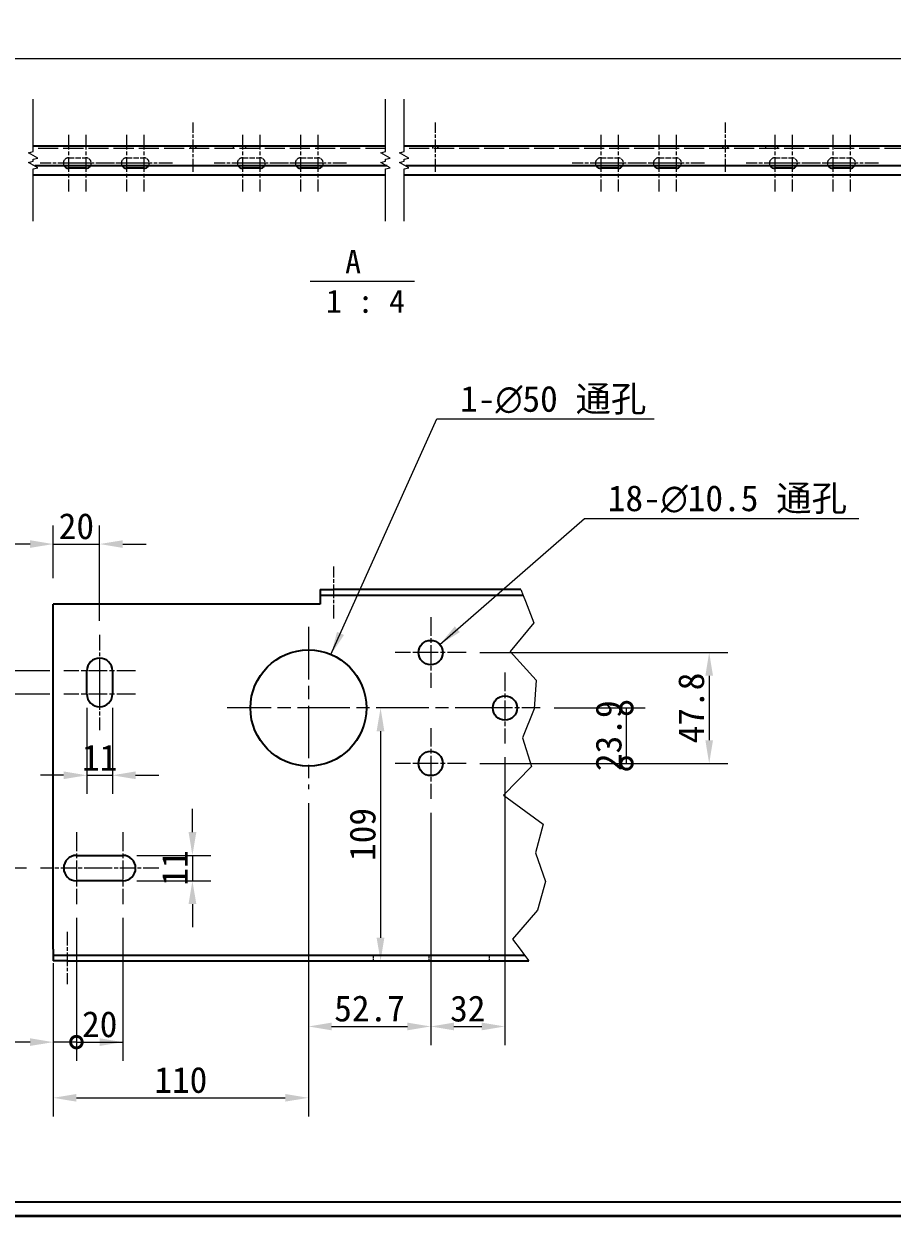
# Model space of a CAD drawing. Header units: millimetres. Extents: x 48 to 3316, y 44 to 2332.
# Drawn here: x 844 to 1593, y 44 to 1072 of the extents above; entities that cross this region are included whole.
import ezdxf

# ---------------------------------------------------------------- set-up
doc = ezdxf.new("R2010")
doc.units = ezdxf.units.MM
doc.header["$LTSCALE"] = 8
doc.linetypes.add('CHAIN', pattern=[0.3543, 0.2362, -0.0295, 0.0591, -0.0295])
doc.linetypes.add('DASHED', pattern=[0.2067, 0.1654, -0.0413])
for name, color, linetype, lineweight, true_color in [('中心标记 (ISO)', 1, 'CHAIN', 18, 0xff0000), ('中心线 (ISO)', 1, 'CHAIN', 18, 0xff0000), ('尺寸 (ISO)', 7, 'Continuous', 18, 0x008000), ('折线 (ISO)', 7, 'Continuous', 18, 0x008000), ('符号 (ISO)', 7, 'Continuous', 18, 0x008000), ('隐藏 (ISO)', 5, 'DASHED', 18, 0x0000ff)]:
    doc.layers.add(name, color=color, linetype=linetype, lineweight=lineweight, true_color=true_color)
doc.layers.add('可见 (ISO)', color=7, linetype='Continuous', lineweight=25)
doc.layers.add('图框 (ISO)', color=7, linetype='Continuous', lineweight=35)
doc.styles.add('HZ_33', font='simfang.ttf')
doc.styles.add('文本样式74', font='SimSun.ttf')
doc.styles.add('最新国标', font='simfang.ttf')
doc.dimstyles.new('默认 (GB)', dxfattribs={"dimscale": 8, "dimtxt": 2.8, "dimasz": 2.5, "dimexe": 2, "dimexo": 1.5, "dimgap": 0.5, "dimtad": 1, "dimtoh": 1, "dimdsep": 46, "dimtxsty": '最新国标', "dimcen": 0.09, "dimdle": 10, "dimclrd": 256, "dimclre": 256, "dimclrt": 256, "dimaunit": 1, "dimadec": 3, "dimazin": 2, "dimtfac": 0.535714, "dimtdec": 3, "dimtmove": 0, "dimatfit": 3, "dimfxl": 0, "dimtolj": 1, "dimlwd": -1, "dimlwe": -1, "dimarcsym": 0})
doc.dimstyles.new('默认 (GB)$7', dxfattribs={"dimscale": 8, "dimtxt": 2.8, "dimasz": 2.5, "dimexe": 2, "dimexo": 1.5, "dimgap": 0.5, "dimtad": 1, "dimtoh": 1, "dimdsep": 46, "dimtxsty": '最新国标', "dimcen": 0.09, "dimdle": 10, "dimclrd": 256, "dimclre": 256, "dimclrt": 256, "dimaunit": 1, "dimadec": 3, "dimazin": 2, "dimtfac": 0.535714, "dimtdec": 3, "dimtmove": 0, "dimatfit": 3, "dimfxl": 0, "dimtolj": 1, "dimlwd": -1, "dimlwe": -1, "dimarcsym": 0})

# ---------------------------------------------------------------- blocks, each defined once
blk = doc.blocks.new('图框 最新国标')
at = {"layer": '图框 (ISO)', "color": 7, "linetype": 'Continuous', "lineweight": 25}
for q in [(6, 7), (18, 7)]:
    blk.add_line((413, 7), q, dxfattribs=at)
at = {"layer": '图框 (ISO)'}
blk.add_line((414.5, 5.5), (6, 5.5), dxfattribs=at)
at = {"layer": '图框 (ISO)', "style": '文本样式74'}
blk.add_attdef('零件代号_001', (42.82, 287.25), '', height=2.5, rotation=180, dxfattribs=at)
blk = doc.blocks.new('*D21')
at = {"layer": 'Defpoints', "color": 0, "transparency": 16777216}
for p in [(3199, 1041.7), (411.4, 961.7), (3199, 961.7)]:
    blk.add_point(p, dxfattribs=at)
at = {"layer": '尺寸 (ISO)', "color": 116, "true_color": 0x00803f, "transparency": 16777216}
for p, q in [((411.4, 973.7), (411.4, 1057.7)), ((3199, 973.7), (3199, 1057.7)), ((431.4, 1041.7), (3179, 1041.7))]:
    blk.add_line(p, q, dxfattribs=at)
for points in [[(431.4, 1045), (431.4, 1038.3), (411.4, 1041.7)], [(3179, 1045), (3179, 1038.3), (3199, 1041.7)]]:
    blk.add_solid(points, dxfattribs=at)
at = {"layer": '尺寸 (ISO)', "transparency": 16777216, "insert": (1805.2, 1057), "char_height": 22.4, "attachment_point": 5, "style": '最新国标'}
blk.add_mtext('\\A1;2885', dxfattribs=at)
blk = doc.blocks.new('*D23')
at = {"layer": 'Defpoints', "color": 0, "transparency": 16777216}
for p in [(909.5, 623.3), (869.5, 582), (909.5, 545)]:
    blk.add_point(p, dxfattribs=at)
at = {"layer": '尺寸 (ISO)', "color": 116, "true_color": 0x00803f, "transparency": 16777216}
for p, q in [((869.5, 594), (869.5, 639.3)), ((909.5, 557), (909.5, 639.3)), ((849.5, 623.3), (829.5, 623.3)), ((869.5, 623.3), (909.5, 623.3)), ((929.5, 623.3), (949.5, 623.3))]:
    blk.add_line(p, q, dxfattribs=at)
for points in [[(849.5, 626.6), (849.5, 620), (869.5, 623.3)], [(929.5, 626.6), (929.5, 620), (909.5, 623.3)]]:
    blk.add_solid(points, dxfattribs=at)
at = {"layer": '尺寸 (ISO)', "transparency": 16777216, "insert": (889.5, 638.6), "char_height": 22.4, "attachment_point": 5, "style": '最新国标'}
blk.add_mtext('\\A1;20', dxfattribs=at)
blk = doc.blocks.new('_DotSmall')
at = {"color": 0, "linetype": 'ByBlock', "const_width": 0.5}
blk.add_lwpolyline([(-0.0625, 0, 1), (0.0625, 0, 1)], format="xyb", close=True, dxfattribs=at)
blk = doc.blocks.new('*D24')
at = {"layer": 'Defpoints', "color": 0, "transparency": 16777216}
for p in [(889.5, 313), (869.5, 274), (889.5, 194)]:
    blk.add_point(p, dxfattribs=at)
at = {"layer": '尺寸 (ISO)', "color": 116, "true_color": 0x00803f, "transparency": 16777216}
for p, q in [((889.5, 301), (889.5, 178)), ((869.5, 262), (869.5, 178)), ((849.5, 194), (782.1, 194)), ((889.5, 194), (869.5, 194)), ((889.5, 194), (929.5, 194))]:
    blk.add_line(p, q, dxfattribs=at)
blk.add_solid([(849.5, 197.3), (849.5, 190.7), (869.5, 194)], dxfattribs=at)
at = {"layer": '尺寸 (ISO)', "color": 116, "true_color": 0x00803f, "transparency": 16777216, "xscale": 20, "yscale": 20, "zscale": 20, "rotation": 180}
blk.add_blockref('_DotSmall', (889.5, 194), dxfattribs=at)
at = {"layer": '尺寸 (ISO)', "transparency": 16777216, "insert": (799.8, 209.3), "char_height": 22.4, "attachment_point": 5, "style": '最新国标'}
blk.add_mtext('\\A1;10', dxfattribs=at)
blk = doc.blocks.new('*D25')
at = {"layer": 'Defpoints', "color": 0, "transparency": 16777216}
for p in [(889.5, 313), (929.5, 313), (929.5, 194)]:
    blk.add_point(p, dxfattribs=at)
at = {"layer": '尺寸 (ISO)', "color": 116, "true_color": 0x00803f, "transparency": 16777216}
for p, q in [((889.5, 301), (889.5, 178)), ((929.5, 301), (929.5, 178)), ((889.5, 194), (909.5, 194))]:
    blk.add_line(p, q, dxfattribs=at)
blk.add_solid([(909.5, 197.3), (909.5, 190.7), (929.5, 194)], dxfattribs=at)
at = {"layer": '尺寸 (ISO)', "color": 116, "true_color": 0x00803f, "transparency": 16777216, "xscale": 20, "yscale": 20, "zscale": 20, "rotation": 180}
blk.add_blockref('_DotSmall', (889.5, 194), dxfattribs=at)
at = {"layer": '尺寸 (ISO)', "transparency": 16777216, "insert": (909.6, 209.3), "char_height": 22.4, "attachment_point": 5, "style": '最新国标'}
blk.add_mtext('\\A1;20', dxfattribs=at)
blk = doc.blocks.new('*D26')
at = {"layer": 'Defpoints', "color": 0, "transparency": 16777216}
for p in [(809.5, 494), (878.5, 494), (858.5, 344)]:
    blk.add_point(p, dxfattribs=at)
at = {"layer": '尺寸 (ISO)', "color": 116, "true_color": 0x00803f, "transparency": 16777216}
for p, q in [((866.5, 494), (793.5, 494)), ((809.5, 364), (809.5, 494)), ((846.5, 344), (793.5, 344))]:
    blk.add_line(p, q, dxfattribs=at)
blk.add_solid([(806.2, 364), (812.9, 364), (809.5, 344)], dxfattribs=at)
at = {"layer": '尺寸 (ISO)', "color": 116, "true_color": 0x00803f, "transparency": 16777216, "xscale": 20, "yscale": 20, "zscale": 20, "rotation": 90}
blk.add_blockref('_DotSmall', (809.5, 494), dxfattribs=at)
at = {"layer": '尺寸 (ISO)', "transparency": 16777216, "insert": (794.2, 418.9), "char_height": 22.4, "attachment_point": 5, "rotation": 90, "style": '最新国标'}
blk.add_mtext('\\A1;75', dxfattribs=at)
blk = doc.blocks.new('*D27')
at = {"layer": 'Defpoints', "color": 0, "transparency": 16777216}
for p in [(809.5, 514), (878.5, 514), (878.5, 494)]:
    blk.add_point(p, dxfattribs=at)
at = {"layer": '尺寸 (ISO)', "color": 116, "true_color": 0x00803f, "transparency": 16777216}
for p, q in [((866.5, 514), (793.5, 514)), ((809.5, 494), (809.5, 514)), ((866.5, 494), (793.5, 494))]:
    blk.add_line(p, q, dxfattribs=at)
at = {"layer": '尺寸 (ISO)', "color": 116, "true_color": 0x00803f, "transparency": 16777216, "xscale": 20, "yscale": 20, "zscale": 20}
for p, rotation in [((809.5, 514), 90), ((809.5, 494), 270)]:
    blk.add_blockref('_DotSmall', p, dxfattribs=dict(at, rotation=rotation))
at = {"layer": '尺寸 (ISO)', "transparency": 16777216, "insert": (794.2, 504), "char_height": 22.4, "attachment_point": 5, "rotation": 90, "style": '最新国标'}
blk.add_mtext('\\A1;10', dxfattribs=at)
blk = doc.blocks.new('*D28')
at = {"layer": 'Defpoints', "color": 0, "transparency": 16777216}
for p in [(1089.5, 482), (1050.3, 264), (1151.7, 264)]:
    blk.add_point(p, dxfattribs=at)
at = {"layer": '尺寸 (ISO)', "color": 116, "true_color": 0x00803f, "transparency": 16777216}
blk.add_line((1151.7, 462), (1151.7, 284), dxfattribs=at)
for points in [[(1148.3, 462), (1155, 462), (1151.7, 482)], [(1148.3, 284), (1155, 284), (1151.7, 264)]]:
    blk.add_solid(points, dxfattribs=at)
at = {"layer": '尺寸 (ISO)', "transparency": 16777216, "insert": (1136.3, 373), "char_height": 22.4, "attachment_point": 5, "rotation": 90, "style": '最新国标'}
blk.add_mtext('\\A1;109', dxfattribs=at)
blk = doc.blocks.new('*D29')
at = {"layer": 'Defpoints', "color": 0, "transparency": 16777216}
for p in [(1289.4, 482), (1363.8, 482), (1225.4, 434.2)]:
    blk.add_point(p, dxfattribs=at)
at = {"layer": '尺寸 (ISO)', "color": 116, "true_color": 0x00803f, "transparency": 16777216}
for p, q in [((1301.4, 482), (1379.8, 482)), ((1363.8, 434.2), (1363.8, 482)), ((1237.4, 434.2), (1379.8, 434.2))]:
    blk.add_line(p, q, dxfattribs=at)
at = {"layer": '尺寸 (ISO)', "color": 116, "true_color": 0x00803f, "transparency": 16777216, "xscale": 20, "yscale": 20, "zscale": 20}
for p, rotation in [((1363.8, 482), 90), ((1363.8, 434.2), 270)]:
    blk.add_blockref('_DotSmall', p, dxfattribs=dict(at, rotation=rotation))
at = {"layer": '尺寸 (ISO)', "transparency": 16777216, "insert": (1348.4, 458.1), "char_height": 22.4, "attachment_point": 5, "rotation": 90, "style": '最新国标'}
blk.add_mtext('\\A1;23.9', dxfattribs=at)
blk = doc.blocks.new('*D30')
at = {"layer": 'Defpoints', "color": 0, "transparency": 16777216}
for p in [(929.5, 355), (929.5, 333), (989.5, 333)]:
    blk.add_point(p, dxfattribs=at)
at = {"layer": '尺寸 (ISO)', "color": 116, "true_color": 0x00803f, "transparency": 16777216}
for p, q in [((989.5, 375), (989.5, 395)), ((941.5, 355), (1005.5, 355)), ((989.5, 355), (989.5, 333)), ((941.5, 333), (1005.5, 333)), ((989.5, 313), (989.5, 293))]:
    blk.add_line(p, q, dxfattribs=at)
for points in [[(986.2, 375), (992.9, 375), (989.5, 355)], [(986.2, 313), (992.9, 313), (989.5, 333)]]:
    blk.add_solid(points, dxfattribs=at)
at = {"layer": '尺寸 (ISO)', "transparency": 16777216, "insert": (974.3, 344), "char_height": 22.4, "attachment_point": 5, "rotation": 90, "style": '最新国标'}
blk.add_mtext('\\A1;11', dxfattribs=at)
blk = doc.blocks.new('*D31')
at = {"layer": 'Defpoints', "color": 0, "transparency": 16777216}
for p in [(898.5, 494), (920.5, 494), (920.5, 424)]:
    blk.add_point(p, dxfattribs=at)
at = {"layer": '尺寸 (ISO)', "color": 116, "true_color": 0x00803f, "transparency": 16777216}
for p, q in [((898.5, 482), (898.5, 408)), ((920.5, 482), (920.5, 408)), ((878.5, 424), (858.5, 424)), ((898.5, 424), (920.5, 424)), ((940.5, 424), (960.5, 424))]:
    blk.add_line(p, q, dxfattribs=at)
for points in [[(878.5, 427.3), (878.5, 420.7), (898.5, 424)], [(940.5, 427.3), (940.5, 420.7), (920.5, 424)]]:
    blk.add_solid(points, dxfattribs=at)
at = {"layer": '尺寸 (ISO)', "transparency": 16777216, "insert": (909.5, 439.2), "char_height": 22.4, "attachment_point": 5, "style": '最新国标'}
blk.add_mtext('\\A1;11', dxfattribs=at)
blk = doc.blocks.new('*D51')
at = {"layer": 'Defpoints', "color": 0, "transparency": 16777216}
for p in [(1089.5, 412), (1194.9, 403.7), (1194.9, 207.5)]:
    blk.add_point(p, dxfattribs=at)
at = {"layer": '尺寸 (ISO)', "color": 116, "true_color": 0x00803f, "transparency": 16777216}
for p, q in [((1089.5, 400), (1089.5, 191.5)), ((1194.9, 391.7), (1194.9, 191.5)), ((1109.5, 207.5), (1174.9, 207.5))]:
    blk.add_line(p, q, dxfattribs=at)
for points in [[(1109.5, 210.8), (1109.5, 204.2), (1089.5, 207.5)], [(1174.9, 210.8), (1174.9, 204.2), (1194.9, 207.5)]]:
    blk.add_solid(points, dxfattribs=at)
at = {"layer": '尺寸 (ISO)', "transparency": 16777216, "insert": (1142.2, 222.9), "char_height": 22.4, "attachment_point": 5, "style": '最新国标'}
blk.add_mtext('\\A1;52.7', dxfattribs=at)
blk = doc.blocks.new('*D52')
at = {"layer": 'Defpoints', "color": 0, "transparency": 16777216}
for p in [(1258.9, 451.5), (1194.9, 403.7), (1258.9, 207.5)]:
    blk.add_point(p, dxfattribs=at)
at = {"layer": '尺寸 (ISO)', "color": 116, "true_color": 0x00803f, "transparency": 16777216}
for p, q in [((1258.9, 439.5), (1258.9, 191.5)), ((1194.9, 391.7), (1194.9, 191.5)), ((1214.9, 207.5), (1238.9, 207.5))]:
    blk.add_line(p, q, dxfattribs=at)
for points in [[(1214.9, 210.8), (1214.9, 204.2), (1194.9, 207.5)], [(1238.9, 210.8), (1238.9, 204.2), (1258.9, 207.5)]]:
    blk.add_solid(points, dxfattribs=at)
at = {"layer": '尺寸 (ISO)', "transparency": 16777216, "insert": (1226.9, 222.8), "char_height": 22.4, "attachment_point": 5, "style": '最新国标'}
blk.add_mtext('\\A1;32', dxfattribs=at)
blk = doc.blocks.new('*D53')
at = {"layer": 'Defpoints', "color": 0, "transparency": 16777216}
for p in [(1225.4, 529.8), (1225.4, 434.2), (1435, 434.2)]:
    blk.add_point(p, dxfattribs=at)
at = {"layer": '尺寸 (ISO)', "color": 116, "true_color": 0x00803f, "transparency": 16777216}
for p, q in [((1237.4, 529.8), (1451, 529.8)), ((1435, 509.8), (1435, 454.2)), ((1237.4, 434.2), (1451, 434.2))]:
    blk.add_line(p, q, dxfattribs=at)
for points in [[(1431.7, 509.8), (1438.3, 509.8), (1435, 529.8)], [(1431.7, 454.2), (1438.3, 454.2), (1435, 434.2)]]:
    blk.add_solid(points, dxfattribs=at)
at = {"layer": '尺寸 (ISO)', "transparency": 16777216, "insert": (1419.6, 482), "char_height": 22.4, "attachment_point": 5, "rotation": 90, "style": '最新国标'}
blk.add_mtext('\\A1;47.8', dxfattribs=at)
blk = doc.blocks.new('*D67')
at = {"layer": 'Defpoints', "color": 0, "transparency": 16777216}
for p in [(1089.5, 412), (869.5, 274), (1089.5, 146)]:
    blk.add_point(p, dxfattribs=at)
at = {"layer": '尺寸 (ISO)', "color": 116, "true_color": 0x00803f, "transparency": 16777216}
for p, q in [((1089.5, 400), (1089.5, 130)), ((869.5, 262), (869.5, 130)), ((889.5, 146), (1069.5, 146))]:
    blk.add_line(p, q, dxfattribs=at)
for points in [[(889.5, 149.3), (889.5, 142.7), (869.5, 146)], [(1069.5, 149.3), (1069.5, 142.7), (1089.5, 146)]]:
    blk.add_solid(points, dxfattribs=at)
at = {"layer": '尺寸 (ISO)', "transparency": 16777216, "insert": (979.5, 161.3), "char_height": 22.4, "attachment_point": 5, "style": '最新国标'}
blk.add_mtext('\\A1;110', dxfattribs=at)

msp = doc.modelspace()

# ---------------------------------------------------------------- linework, layer by layer
at = {"layer": '中心标记 (ISO)', "ltscale": 6.806046}
for p, q in [((882.7606, 976.1724), (882.7606, 927.1724)), ((897.7606, 976.1724), (897.7606, 927.1724)), ((932.7606, 976.1724), (932.7606, 927.1724)), ((947.7606, 976.1724), (947.7606, 927.1724)), ((1032.7606, 976.1724), (1032.7606, 927.1724)), ((1047.7606, 976.1724), (1047.7606, 927.1724)), ((1082.7606, 976.1724), (1082.7606, 927.1724)), ((1097.7606, 976.1724), (1097.7606, 927.1724)), ((1341.497, 976.1724), (1341.497, 927.1724)), ((1356.497, 976.1724), (1356.497, 927.1724)), ((1391.497, 976.1724), (1391.497, 927.1724)), ((1406.497, 976.1724), (1406.497, 927.1724)), ((1491.497, 976.1724), (1491.497, 927.1724)), ((1506.497, 976.1724), (1506.497, 927.1724)), ((1541.497, 976.1724), (1541.497, 927.1724)), ((1556.497, 976.1724), (1556.497, 927.1724))]:
    msp.add_line(p, q, dxfattribs=at)
at = {"layer": '中心标记 (ISO)', "ltscale": 6.180991}
for p, q in [((902.7606, 951.6724), (858.2606, 951.6724)), ((922.2606, 951.6724), (877.7606, 951.6724)), ((952.7606, 951.6724), (908.2606, 951.6724)), ((972.2606, 951.6724), (927.7606, 951.6724)), ((1052.7606, 951.6724), (1008.2606, 951.6724)), ((1072.2606, 951.6724), (1027.7606, 951.6724)), ((1102.7606, 951.6724), (1058.2606, 951.6724)), ((1122.2606, 951.6724), (1077.7606, 951.6724)), ((1361.497, 951.6724), (1316.997, 951.6724)), ((1380.997, 951.6724), (1336.497, 951.6724)), ((1411.497, 951.6724), (1366.997, 951.6724)), ((1430.997, 951.6724), (1386.497, 951.6724)), ((1511.497, 951.6724), (1466.997, 951.6724)), ((1530.997, 951.6724), (1486.497, 951.6724)), ((1561.497, 951.6724), (1516.997, 951.6724)), ((1580.997, 951.6724), (1536.497, 951.6724))]:
    msp.add_line(p, q, dxfattribs=at)
at = {"layer": '中心标记 (ISO)', "ltscale": 8.472857}
for p, q in [((1194.9283, 560.299), (1194.9283, 499.299)), ((1225.4283, 529.799), (1164.4283, 529.799)), ((1258.9283, 512.499), (1258.9283, 451.499)), ((1289.4283, 481.999), (1228.4283, 481.999)), ((1194.9283, 464.699), (1194.9283, 403.699)), ((1225.4283, 434.199), (1164.4283, 434.199))]:
    msp.add_line(p, q, dxfattribs=at)
at = {"layer": '中心标记 (ISO)', "ltscale": 7.083847}
for p, q in [((909.5283, 544.999), (909.5283, 493.999)), ((909.5283, 513.999), (909.5283, 462.999)), ((909.5283, 343.999), (858.5283, 343.999)), ((960.5283, 343.999), (909.5283, 343.999))]:
    msp.add_line(p, q, dxfattribs=at)
at = {"layer": '中心标记 (ISO)', "ltscale": 23.990969}
for p, q in [((1089.5283, 551.999), (1089.5283, 411.999)), ((1261.2944, 481.999), (1019.5283, 481.999))]:
    msp.add_line(p, q, dxfattribs=at)
at = {"layer": '中心标记 (ISO)', "ltscale": 8.611757}
for p, q in [((940.5283, 513.999), (878.5283, 513.999)), ((940.5283, 493.999), (878.5283, 493.999)), ((889.5283, 374.999), (889.5283, 312.999)), ((929.5283, 374.999), (929.5283, 312.999))]:
    msp.add_line(p, q, dxfattribs=at)
at = {"layer": '中心线 (ISO)', "ltscale": 5.903189}
for p, q in [((990.2606, 944.1724), (990.2606, 986.6724)), ((1198.997, 944.1724), (1198.997, 986.6724)), ((1448.997, 944.1724), (1448.997, 986.6724))]:
    msp.add_line(p, q, dxfattribs=at)
at = {"layer": '中心线 (ISO)', "ltscale": 6.250442}
for p, q in [((1111.5283, 558.999), (1111.5283, 603.999)), ((881.5283, 288.999), (881.5283, 243.999))]:
    msp.add_line(p, q, dxfattribs=at)
at = {"layer": '可见 (ISO)'}
for p, q in [((852.1913, 966.6724), (1155.96, 966.6724)), ((1171.96, 966.6724), (3198.997, 966.6724)), ((1157.4034, 949.1724), (853.6347, 949.1724)), ((897.7606, 947.1724), (882.7606, 947.1724)), ((947.7606, 947.1724), (932.7606, 947.1724)), ((1047.7606, 947.1724), (1032.7606, 947.1724)), ((1097.7606, 947.1724), (1082.7606, 947.1724)), ((3192.997, 949.1724), (1173.4034, 949.1724)), ((1356.497, 947.1724), (1341.497, 947.1724)), ((1406.497, 947.1724), (1391.497, 947.1724)), ((1506.497, 947.1724), (1491.497, 947.1724)), ((1556.497, 947.1724), (1541.497, 947.1724)), ((852.1913, 941.6724), (1155.96, 941.6724)), ((1171.96, 941.6724), (3192.997, 941.6724)), ((1099.5283, 583.999), (1099.5283, 578.999)), ((1099.5283, 583.999), (1111.5283, 583.999)), ((1111.5283, 578.999), (1099.5283, 578.999)), ((1099.5283, 578.999), (1099.5283, 573.999)), ((1272.7288, 583.999), (1111.5283, 583.999)), ((1274.6644, 578.999), (1111.5283, 578.999)), ((1099.5283, 571.499), (869.5283, 571.499)), ((869.5283, 273.999), (869.5283, 571.499)), ((1099.5283, 573.999), (1099.5283, 571.499)), ((898.5283, 493.999), (898.5283, 513.999)), ((920.5283, 513.999), (920.5283, 493.999)), ((889.5283, 354.999), (929.5283, 354.999)), ((929.5283, 332.999), (889.5283, 332.999)), ((869.5283, 273.999), (869.5283, 268.999)), ((869.5283, 268.999), (869.5283, 263.999)), ((869.5283, 268.999), (881.5283, 268.999)), ((881.5283, 268.999), (1275.7402, 268.999)), ((881.5283, 263.999), (869.5283, 263.999)), ((881.5283, 263.999), (1279.4183, 263.999))]:
    msp.add_line(p, q, dxfattribs=at)
for centre, radius in [((1194.9283, 529.799), 10.5), ((1089.5283, 481.999), 50), ((1258.9283, 481.999), 10.5), ((1194.9283, 434.199), 10.5)]:
    msp.add_circle(centre, radius, dxfattribs=at)
for centre, radius, start, end in [((882.7606, 951.6724), 4.5, 213.7489886, 270), ((897.7606, 951.6724), 4.5, 270, 326.2510114), ((932.7606, 951.6724), 4.5, 213.7489886, 270), ((947.7606, 951.6724), 4.5, 270, 326.2510114), ((1032.7606, 951.6724), 4.5, 213.7489886, 270), ((1047.7606, 951.6724), 4.5, 270, 326.2510114), ((1082.7606, 951.6724), 4.5, 213.7489886, 270), ((1097.7606, 951.6724), 4.5, 270, 326.2510114), ((1341.497, 951.6724), 4.5, 213.7489886, 270), ((1356.497, 951.6724), 4.5, 270, 326.2510114), ((1391.497, 951.6724), 4.5, 213.7489886, 270), ((1406.497, 951.6724), 4.5, 270, 326.2510114), ((1491.497, 951.6724), 4.5, 213.7489886, 270), ((1506.497, 951.6724), 4.5, 270, 326.2510114), ((1541.497, 951.6724), 4.5, 213.7489886, 270), ((1556.497, 951.6724), 4.5, 270, 326.2510114), ((909.5283, 513.999), 11, 0, 180), ((909.5283, 493.999), 11, 180, 0), ((889.5283, 343.999), 11, 90, 270), ((929.5283, 343.999), 11, 270, 90)]:
    msp.add_arc(centre, radius, start, end, dxfattribs=at)
at = {"layer": '折线 (ISO)'}
for p, q in [((1272.7288, 583.999), (1274.6644, 578.999)), ((1274.6644, 578.999), (1276.6, 573.999)), ((1276.6, 573.999), (1283.753, 555.5213)), ((1283.753, 555.5213), (1263.4137, 530.732)), ((1263.4137, 530.732), (1285.8241, 505.9426)), ((1285.8241, 505.9426), (1284.2323, 481.1532)), ((1284.2323, 481.1532), (1273.9652, 456.3638)), ((1273.9652, 456.3638), (1281.7291, 431.5745)), ((1281.7291, 431.5745), (1257.6144, 406.7851)), ((1257.6144, 406.7851), (1292.0083, 381.9957)), ((1292.0083, 381.9957), (1285.1983, 357.2063)), ((1285.1983, 357.2063), (1293.9244, 332.417)), ((1293.9244, 332.417), (1286.9292, 307.6276)), ((1286.9292, 307.6276), (1265.5598, 282.8382)), ((1265.5598, 282.8382), (1272.0621, 273.999)), ((1272.0621, 273.999), (1275.7402, 268.999)), ((1275.7402, 268.999), (1279.4183, 263.999))]:
    msp.add_line(p, q, dxfattribs=at)
at = {"layer": '折线 (ISO)', "flags": 128}
for points in [[(852.1913, 901.6724), (852.1913, 946.6245), (856.1913, 947.6963), (848.1913, 952.3151), (852.1913, 953.3869), (852.1913, 954.9579), (856.1913, 956.0296), (848.1913, 960.6485), (852.1913, 961.7202), (852.1913, 1006.6724)], [(1155.96, 901.6724), (1155.96, 946.6245), (1159.96, 947.6963), (1151.96, 952.3151), (1155.96, 953.3869), (1155.96, 954.9579), (1159.96, 956.0296), (1151.96, 960.6485), (1155.96, 961.7202), (1155.96, 1006.6724)], [(1171.96, 901.6724), (1171.96, 946.6245), (1175.96, 947.6963), (1167.96, 952.3151), (1171.96, 953.3869), (1171.96, 954.9579), (1175.96, 956.0296), (1167.96, 960.6485), (1171.96, 961.7202), (1171.96, 1006.6724)]]:
    msp.add_lwpolyline(points, dxfattribs=at)
at = {"layer": '符号 (ISO)'}
msp.add_line((1091.1306, 849.8867), (1180.9552, 849.8867), dxfattribs=at)
at = {"layer": '隐藏 (ISO)', "ltscale": 0.595118}
for p, q in [((987.7606, 966.6724), (987.7606, 964.1724)), ((988.1936, 964.1724), (988.1936, 966.6724)), ((992.3276, 964.1724), (992.3276, 966.6724)), ((992.7606, 964.1724), (992.7606, 966.6724)), ((1025.0106, 964.1724), (1025.0106, 966.6724)), ((1035.5106, 964.1724), (1035.5106, 966.6724)), ((1196.497, 966.6724), (1196.497, 964.1724)), ((1196.93, 964.1724), (1196.93, 966.6724)), ((1201.064, 964.1724), (1201.064, 966.6724)), ((1201.497, 964.1724), (1201.497, 966.6724)), ((1446.497, 966.6724), (1446.497, 964.1724)), ((1446.93, 964.1724), (1446.93, 966.6724)), ((1451.064, 964.1724), (1451.064, 966.6724)), ((1451.497, 964.1724), (1451.497, 966.6724)), ((1483.747, 964.1724), (1483.747, 966.6724)), ((1494.247, 964.1724), (1494.247, 966.6724))]:
    msp.add_line(p, q, dxfattribs=at)
at = {"layer": '隐藏 (ISO)', "ltscale": 13.121533}
msp.add_line((1155.96, 964.1724), (852.1913, 964.1724), dxfattribs=at)
at = {"layer": '隐藏 (ISO)', "ltscale": 3.571206}
for p, q in [((882.7606, 956.1724), (897.7606, 956.1724)), ((932.7606, 956.1724), (947.7606, 956.1724)), ((1032.7606, 956.1724), (1047.7606, 956.1724)), ((1082.7606, 956.1724), (1097.7606, 956.1724)), ((1341.497, 956.1724), (1356.497, 956.1724)), ((1391.497, 956.1724), (1406.497, 956.1724)), ((1491.497, 956.1724), (1506.497, 956.1724)), ((1541.497, 956.1724), (1556.497, 956.1724))]:
    msp.add_line(p, q, dxfattribs=at)
at = {"layer": '隐藏 (ISO)', "ltscale": 13.040773}
msp.add_line((3198.997, 964.1724), (1171.96, 964.1724), dxfattribs=at)
at = {"layer": '隐藏 (ISO)', "ltscale": 1.190335}
for p, q in [((1145.5283, 263.999), (1145.5283, 268.999)), ((1193.5283, 263.999), (1193.5283, 268.999)), ((1245.5283, 263.999), (1245.5283, 268.999))]:
    msp.add_line(p, q, dxfattribs=at)
at = {"layer": '隐藏 (ISO)', "ltscale": 2.313921}
for centre, start, end in [((882.7606, 951.6724), 90, 213.7489886), ((897.7606, 951.6724), 326.2510114, 90), ((932.7606, 951.6724), 90, 213.7489886), ((947.7606, 951.6724), 326.2510114, 90), ((1032.7606, 951.6724), 90, 213.7489886), ((1047.7606, 951.6724), 326.2510114, 90), ((1082.7606, 951.6724), 90, 213.7489886), ((1097.7606, 951.6724), 326.2510114, 90), ((1341.497, 951.6724), 90, 213.7489886), ((1356.497, 951.6724), 326.2510114, 90), ((1391.497, 951.6724), 90, 213.7489886), ((1406.497, 951.6724), 326.2510114, 90), ((1491.497, 951.6724), 90, 213.7489886), ((1506.497, 951.6724), 326.2510114, 90), ((1541.497, 951.6724), 90, 213.7489886), ((1556.497, 951.6724), 326.2510114, 90)]:
    msp.add_arc(centre, 4.5, start, end, dxfattribs=at)

# ---------------------------------------------------------------- block references
at = {"xscale": 8, "yscale": 8, "zscale": 8}
msp.add_blockref('图框 最新国标', (0, 0), dxfattribs=at)

# ---------------------------------------------------------------- texts
at = {"layer": '符号 (ISO)', "char_height": 20, "attachment_point": 7, "style": 'HZ_33'}
for s, insert in [('A ', (1121.2001, 856.7765)), (' 1 : 4', (1091.1306, 822.2952))]:
    msp.add_mtext(s, dxfattribs=dict(at, insert=insert))
at = {"layer": '符号 (ISO)', "char_height": 22.4, "attachment_point": 7, "line_spacing_factor": 0.49, "style": '最新国标'}
for s, insert, width in [('1-\\fAIGDT|b0|i0;{\\H22.4000;n}\\fFangSong|b0|i0;{\\H22.4000;50 通孔}', (1220.3084, 734.8674), 177.768044), ('18-\\fAIGDT|b0|i0;{\\H22.4000;n}\\fFangSong|b0|i0;{\\H22.4000;10.5 通孔}', (1347.5889, 649.202), 228.572819)]:
    msp.add_mtext(s, dxfattribs=dict(at, insert=insert, width=width))

# ---------------------------------------------------------------- dimensions: what is measured, and where the dimension line sits
at = {"layer": '尺寸 (ISO)', "color": 116, "true_color": 0x00803f}
dim = msp.add_linear_dim(base=(3198.997, 1041.6724), p1=(411.3704, 961.6724), p2=(3198.997, 961.6724), angle=180, text='2885', dimstyle='默认 (GB)', override={"dimgap": 0.5, "dimtoh": 0, "dimdec": 2, "dimlfac": 1.034931, "dimtol": 0, "dimlim": 0, "dimtp": 0, "dimtm": 0, "dimtdec": 3, "dimtofl": 0, "dimatfit": 1}, dxfattribs=at)
dim.commit()
dim.dimension.update_dxf_attribs({"geometry": '*D21', "text_midpoint": (1805.1837, 1041.6724), "dimtype": 160})
for base, p1, p2, override, picture, middle in [((909.5283, 623.314), (869.5283, 581.999), (909.5283, 544.999), {"dimgap": 0.5, "dimtoh": 0, "dimdec": 2, "dimlfac": 0.5, "dimtol": 0, "dimlim": 0, "dimtp": 0, "dimtm": 0, "dimtdec": 3, "dimtofl": 1, "dimatfit": 1}, '*D23', (889.5283, 623.314)), ((1089.5283, 145.999), (869.5283, 273.999), (1089.5283, 411.999), {"dimgap": 0.5, "dimtoh": 0, "dimdec": 2, "dimlfac": 0.5, "dimtol": 0, "dimlim": 0, "dimtp": 0, "dimtm": 0, "dimtdec": 3, "dimtofl": 0, "dimatfit": 1}, '*D67', (979.5283, 145.999))]:
    dim = msp.add_linear_dim(base=base, p1=p1, p2=p2, dimstyle='默认 (GB)', override=override, dxfattribs=at)
    dim.commit()
    dim.dimension.update_dxf_attribs({"geometry": picture, "text_midpoint": middle, "dimtype": 160})
for base, p1, p2, angle, override, picture, middle in [((1435.003, 434.199), (1225.4283, 529.799), (1225.4283, 434.199), 90, {"dimgap": 0.5, "dimtoh": 0, "dimdec": 2, "dimlfac": 0.5, "dimtol": 0, "dimlim": 0, "dimtp": 0, "dimtm": 0, "dimtdec": 3, "dimtofl": 0, "dimatfit": 1}, '*D53', (1435.003, 481.999)), ((809.5283, 513.999), (878.5283, 493.999), (878.5283, 513.999), 90, {"dimgap": 0.5, "dimtoh": 0, "dimdec": 2, "dimlfac": 0.5, "dimblk1": 'DotSmall', "dimblk2": 'DotSmall', "dimsah": 1, "dimdle": 0, "dimtol": 0, "dimlim": 0, "dimtp": 0, "dimtm": 0, "dimtdec": 3, "dimtofl": 1, "dimatfit": 1}, '*D27', (809.5283, 503.999)), ((809.5283, 493.999), (858.5283, 343.999), (878.5283, 493.999), 90, {"dimgap": 0.5, "dimtoh": 0, "dimdec": 2, "dimlfac": 0.5, "dimblk2": 'DotSmall', "dimsah": 1, "dimdle": 0, "dimtol": 0, "dimlim": 0, "dimtp": 0, "dimtm": 0, "dimtdec": 3, "dimtofl": 0, "dimatfit": 1}, '*D26', (809.5283, 418.919)), ((920.5283, 423.999), (898.5283, 493.999), (920.5283, 493.999), 180, {"dimgap": 0.5, "dimtoh": 0, "dimdec": 2, "dimlfac": 0.5, "dimtol": 0, "dimlim": 0, "dimtp": 0, "dimtm": 0, "dimtdec": 3, "dimtofl": 1, "dimatfit": 1}, '*D31', (909.5283, 423.999)), ((1363.7777, 481.999), (1225.4283, 434.199), (1289.4283, 481.999), 90, {"dimgap": 0.5, "dimtoh": 0, "dimdec": 2, "dimlfac": 0.5, "dimblk1": 'DotSmall', "dimblk2": 'DotSmall', "dimsah": 1, "dimdle": 0, "dimtol": 0, "dimlim": 0, "dimtp": 0, "dimtm": 0, "dimtdec": 3, "dimtofl": 1, "dimatfit": 1}, '*D29', (1363.7777, 458.099)), ((1151.6623, 263.999), (1089.5283, 481.999), (1050.3357, 263.999), 270, {"dimgap": 0.5, "dimtoh": 0, "dimdec": 2, "dimlfac": 0.5, "dimse1": 1, "dimse2": 1, "dimtol": 0, "dimlim": 0, "dimtp": 0, "dimtm": 0, "dimtdec": 3, "dimtofl": 0, "dimatfit": 1}, '*D28', (1151.6623, 372.999)), ((1258.9283, 207.4868), (1194.9283, 403.699), (1258.9283, 451.499), 180, {"dimgap": 0.5, "dimtoh": 0, "dimdec": 2, "dimlfac": 0.5, "dimtol": 0, "dimlim": 0, "dimtp": 0, "dimtm": 0, "dimtdec": 3, "dimtofl": 0, "dimatfit": 1}, '*D52', (1226.9283, 207.4868)), ((1194.9283, 207.4868), (1089.5283, 411.999), (1194.9283, 403.699), 180, {"dimgap": 0.5, "dimtoh": 0, "dimdec": 2, "dimlfac": 0.5, "dimtol": 0, "dimlim": 0, "dimtp": 0, "dimtm": 0, "dimtdec": 3, "dimtofl": 0, "dimatfit": 1}, '*D51', (1142.2283, 207.4868)), ((989.5283, 332.999), (929.5283, 354.999), (929.5283, 332.999), 90, {"dimgap": 0.5, "dimtoh": 0, "dimdec": 2, "dimlfac": 0.5, "dimtol": 0, "dimlim": 0, "dimtp": 0, "dimtm": 0, "dimtdec": 3, "dimtofl": 1, "dimatfit": 1}, '*D30', (989.5283, 343.999)), ((889.5283, 193.999), (869.5283, 273.999), (889.5283, 312.999), 180, {"dimgap": 0.5, "dimtoh": 0, "dimdec": 2, "dimlfac": 0.5, "dimblk2": 'DotSmall', "dimsah": 1, "dimdle": 0, "dimtol": 0, "dimlim": 0, "dimtp": 0, "dimtm": 0, "dimtdec": 3, "dimtofl": 1, "dimatfit": 1}, '*D24', (799.7706, 193.999)), ((929.5283, 193.999), (889.5283, 312.999), (929.5283, 312.999), 180, {"dimgap": 0.5, "dimtoh": 0, "dimdec": 2, "dimlfac": 0.5, "dimblk1": 'DotSmall', "dimsah": 1, "dimdle": 0, "dimtol": 0, "dimlim": 0, "dimtp": 0, "dimtm": 0, "dimtdec": 3, "dimtofl": 1, "dimatfit": 1}, '*D25', (909.6083, 193.999))]:
    dim = msp.add_linear_dim(base=base, p1=p1, p2=p2, angle=angle, dimstyle='默认 (GB)', override=override, dxfattribs=at)
    dim.commit()
    dim.dimension.update_dxf_attribs({"geometry": picture, "text_midpoint": middle, "dimtype": 160})

# ---------------------------------------------------------------- leaders
at = {"layer": '符号 (ISO)', "annotation_type": 0, "has_hookline": 1, "hookline_direction": 0}
for points, text_width in [([(1108.9711, 528.0639), (1200.3084, 731.1341), (1220.3084, 731.1341)], 167.2397), ([(1202.8, 536.7479), (1327.5889, 645.4687), (1347.5889, 645.4687)], 216.3917)]:
    msp.add_leader(points, dimstyle='默认 (GB)$7', override={"dimgap": 0, "dimtad": 1}, dxfattribs=dict(at, text_width=text_width))

doc.saveas('drawing.dxf')
